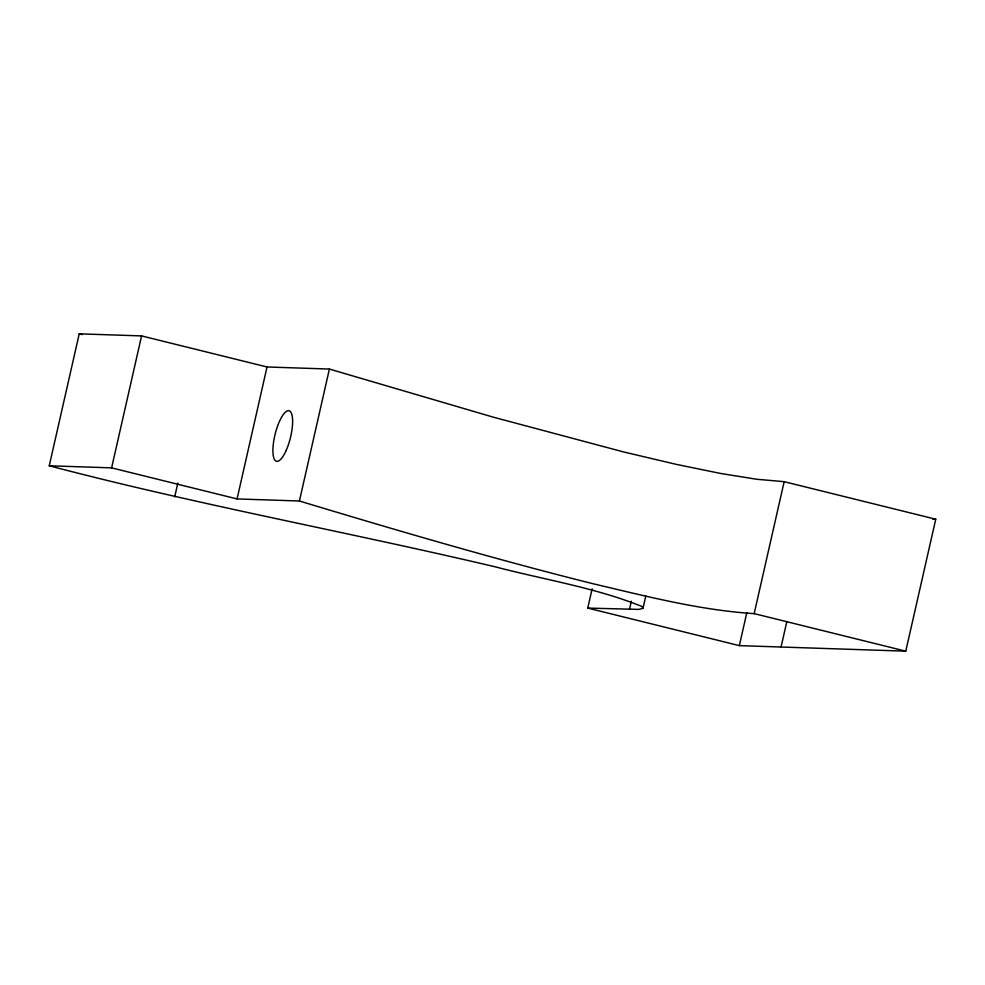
<?xml version="1.0" encoding="UTF-8"?>
<svg xmlns="http://www.w3.org/2000/svg" width="985" height="985" viewBox="0 0 985 985"><rect width="100%" height="100%" fill="white"/><g stroke="black" fill="none" stroke-linecap="round" stroke-linejoin="round"><path stroke-width="1.48" d="M587.75 608.09L638.649 609.395L642.823 608.398L641.974 606.464C595.075 587.614 544.434 579.722 495.677 566.941C347.163 531.851 196.865 504.628 49.25 465.782L79.231 333.829L141.581 335.91L267.034 366.974L329.396 369.055L493.276 417.16L623.702 451.967L676.363 464.378L720.663 473.465L756.591 479.239L784.159 481.677L935.75 519.218L905.769 651.171L739.341 645.631L587.75 608.09L592.12 588.845M49.25 465.782L111.613 467.863L141.581 335.91M174.702 496.846L177.829 483.106M111.613 467.863L237.065 498.927L267.034 366.974M237.065 498.927L299.415 501.008L329.396 369.055M629.464 609.469L631.336 601.232M643.057 608.077L645.778 596.085M739.341 645.631L746.827 612.633M299.415 501.008C396.992 530.447 494.827 559.197 593.721 583.908C646.64 596.307 699.744 610.207 754.178 613.63L784.159 481.677M781.056 647.01L786.843 621.523M932.709 519.12L935.75 519.218M79.231 333.829L82.211 334.58M754.178 613.63L905.769 651.171M286.007 450.785A26.004 7.843 -76.1 0 0 289.221 410.807A26.004 7.843 -76.1 0 0 273.091 446.377A26.004 7.843 -76.1 0 0 286.007 450.785"/></g></svg>
